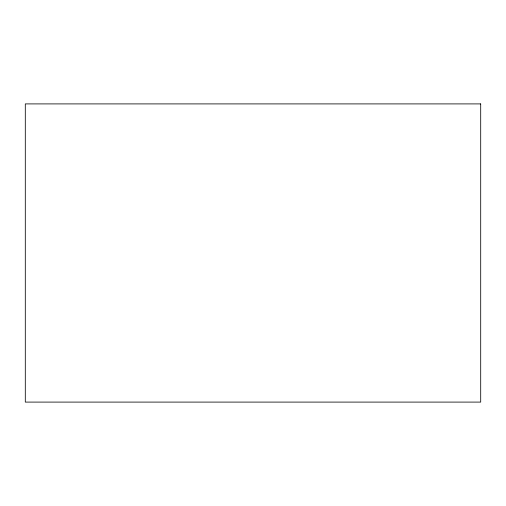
<?xml version="1.0" encoding="UTF-8"?>
<svg xmlns="http://www.w3.org/2000/svg" width="506" height="506" viewBox="0 0 506 506"><rect width="100%" height="100%" fill="white"/><g stroke="black" fill="none" stroke-linecap="round" stroke-linejoin="round"><path stroke-width="0.76" d="M480.7 103.907L25.3 103.907L25.3 402.093L480.7 402.093L480.7 103.907"/></g></svg>
